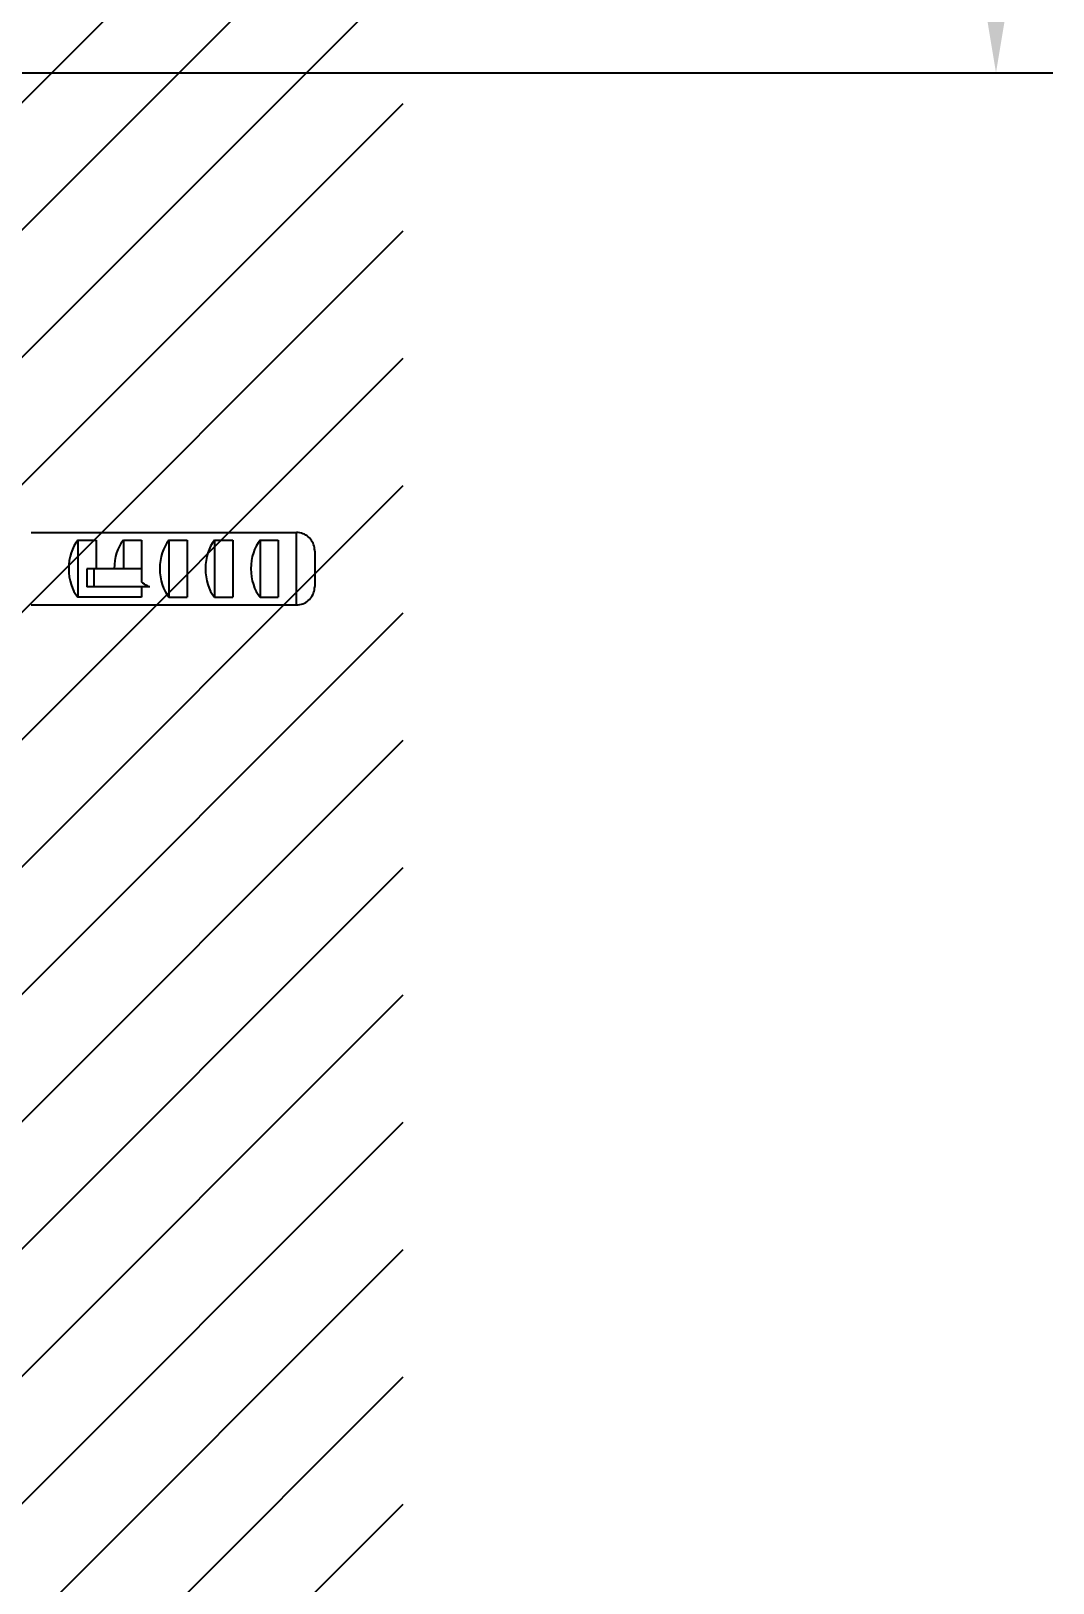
# Model space of a CAD drawing. Header units: millimetres. Extents: x 1236 to 1656, y -100 to 494.
# Drawn here: x 1577.24 to 1599.67, y 106.64 to 140.67 of the extents above; entities that cross this region are included whole.
import ezdxf

# ---------------------------------------------------------------- set-up
doc = ezdxf.new("R2010")
doc.units = ezdxf.units.MM
doc.header["$LTSCALE"] = 0.1
doc.layers.add('DIM', color=3, linetype='Continuous')
doc.layers.add('hatch', color=2, linetype='Continuous')
doc.styles.get("Standard").update_dxf_attribs({"font": 'arial.ttf'})
doc.dimstyles.new('ISO-25', dxfattribs={"dimtxt": 2.5, "dimasz": 2.5, "dimexe": 1.25, "dimexo": 0.625, "dimtad": 1, "dimlfac": 5, "dimtxsty": 'Standard', "dimcen": 2.5, "dimadec": 0, "dimazin": 0, "dimtfac": 1, "dimtmove": 0, "dimatfit": 3, "dimfxl": 0, "dimarcsym": 0})

# ---------------------------------------------------------------- blocks, each defined once
blk = doc.blocks.new('*D59')
at = {"layer": 'Defpoints', "color": 0}
for p in [(1575.363, 163.521), (1598.415, 163.521), (1575.363, 139.759)]:
    blk.add_point(p, dxfattribs=at)
at = {"layer": 'DIM', "color": 0, "lineweight": -2}
for p, q in [((1575.988, 163.521), (1599.665, 163.521)), ((1598.415, 142.259), (1598.415, 161.021)), ((1575.988, 139.759), (1599.665, 139.759))]:
    blk.add_line(p, q, dxfattribs=at)
at = {"layer": 'DIM', "color": 0}
for points in [[(1597.999, 161.021), (1598.832, 161.021), (1598.415, 163.521)], [(1597.999, 142.259), (1598.832, 142.259), (1598.415, 139.759)]]:
    blk.add_solid(points, dxfattribs=at)
at = {"layer": 'DIM', "color": 0, "insert": (1596.151, 151.64), "char_height": 2.5, "attachment_point": 5, "rotation": 90}
blk.add_mtext('(119)', dxfattribs=at)

msp = doc.modelspace()

# ---------------------------------------------------------------- hatches: boundary and pattern name
at = {"layer": 'hatch'}
h = msp.add_hatch(dxfattribs=at)
h.set_pattern_fill('ANSI31', color=256, scale=0.622055)
h.set_pattern_definition([(45, (944.8059, -29.4733), (-1.3965525, 1.3965525), [])])
edge = h.paths.add_edge_path()
edge.add_line((1585.401, 439.4077), (1575.3631, 439.4077))
edge.add_line((1575.3631, 439.4077), (1575.3631, 158.4212))
edge.add_line((1575.3631, 158.4212), (1575.3698, 158.4195))
edge.add_spline(control_points=[(1575.3698, 158.4195), (1575.4161, 158.4083), (1575.4978, 158.3952), (1575.6105, 158.3952), (1575.6749, 158.4033), (1575.7045, 158.4086)], knot_values=[0, 0, 0, 0, 0.4237752, 0.7322165, 1, 1, 1, 1], degree=3, periodic=0)
edge.add_line((1575.4029, 158.4149), (1575.7363, 158.4149))
edge.add_arc((1575.5498, 159.2689), 0.8741, 280.19055, 282.31636, ccw=False)
edge.add_spline(control_points=[(1575.7045, 158.4086), (1575.6749, 158.4033), (1575.6105, 158.3952), (1575.4978, 158.3952), (1575.4161, 158.4083), (1575.3698, 158.4195)], knot_values=[0, 0, 0, 0, 0.2677835, 0.5762248, 1, 1, 1, 1], degree=3, periodic=0)
edge.add_line((1575.3631, 158.3835), (1575.3631, 156.8274))
edge.add_line((1575.3631, 156.8274), (1575.4029, 156.8274))
edge.add_spline(control_points=[(1575.7045, 156.8338), (1575.6749, 156.8391), (1575.6105, 156.8471), (1575.4978, 156.8471), (1575.4161, 156.834), (1575.3698, 156.8228)], knot_values=[0, 0, 0, 0, 0.2677887, 0.5762346, 1, 1, 1, 1], degree=3, periodic=0)
edge.add_line((1576.615, 156.9967), (1576.7631, 156.9967))
edge.add_ellipse((1577.0964, 157.6212), major_axis=(0, -0.8), ratio=0.6666667, start_angle=218.68219, end_angle=321.31781, ccw=False)
edge.add_line((1576.3089, 158.4149), (1575.4029, 158.4149))
edge.add_spline(control_points=[(1575.3698, 158.4195), (1575.4161, 158.4083), (1575.4978, 158.3952), (1575.6105, 158.3952), (1575.6749, 158.4033), (1575.7045, 158.4086)], knot_values=[0, 0, 0, 0, 0.4237752, 0.7322165, 1, 1, 1, 1], degree=3, periodic=0)
edge.add_arc((1575.5498, 159.2689), 0.8741, 280.19055, 282.31636)
edge.add_line((1575.7363, 158.4149), (1581.9632, 158.4149))
edge.add_line((1581.9632, 158.4149), (1581.9632, 156.8274))
edge.add_line((1581.9632, 156.8274), (1575.4029, 156.8274))
edge.add_spline(control_points=[(1575.7045, 156.8338), (1575.6749, 156.8391), (1575.6105, 156.8471), (1575.4978, 156.8471), (1575.4161, 156.834), (1575.3698, 156.8228)], knot_values=[0, 0, 0, 0, 0.2677887, 0.5762346, 1, 1, 1, 1], degree=3, periodic=0)
edge.add_line((1575.3698, 156.8228), (1575.3631, 156.8212))
edge.add_line((1575.3631, 156.8212), (1575.3631, 146.4209))
edge.add_line((1575.3631, 146.4209), (1575.3698, 146.4193))
edge.add_spline(control_points=[(1575.3698, 146.4193), (1575.4161, 146.4081), (1575.4978, 146.3949), (1575.6105, 146.3949), (1575.6749, 146.403), (1575.7045, 146.4083)], knot_values=[0, 0, 0, 0, 0.4237752, 0.7322165, 1, 1, 1, 1], degree=3, periodic=0)
edge.add_line((1575.4029, 146.4147), (1575.7363, 146.4147))
edge.add_arc((1575.5498, 147.2687), 0.8741, 280.19055, 282.31636, ccw=False)
edge.add_spline(control_points=[(1575.7045, 146.4083), (1575.6749, 146.403), (1575.6105, 146.3949), (1575.4978, 146.3949), (1575.4161, 146.4081), (1575.3698, 146.4193)], knot_values=[0, 0, 0, 0, 0.2677835, 0.5762248, 1, 1, 1, 1], degree=3, periodic=0)
edge.add_line((1575.3631, 146.3832), (1575.3631, 144.8272))
edge.add_line((1575.3631, 144.8272), (1575.4029, 144.8272))
edge.add_spline(control_points=[(1575.7045, 144.8335), (1575.6749, 144.8388), (1575.6105, 144.8469), (1575.4978, 144.8469), (1575.4161, 144.8338), (1575.3698, 144.8226)], knot_values=[0, 0, 0, 0, 0.2677887, 0.5762346, 1, 1, 1, 1], degree=3, periodic=0)
edge.add_line((1576.615, 144.9964), (1576.7631, 144.9964))
edge.add_ellipse((1577.0964, 145.6209), major_axis=(0, -0.8), ratio=0.6666667, start_angle=218.68219, end_angle=321.31781, ccw=False)
edge.add_line((1576.3089, 146.4147), (1575.4029, 146.4147))
edge.add_spline(control_points=[(1575.3698, 146.4193), (1575.4161, 146.4081), (1575.4978, 146.3949), (1575.6105, 146.3949), (1575.6749, 146.403), (1575.7045, 146.4083)], knot_values=[0, 0, 0, 0, 0.4237752, 0.7322165, 1, 1, 1, 1], degree=3, periodic=0)
edge.add_arc((1575.5498, 147.2687), 0.8741, 280.19055, 282.31636)
edge.add_line((1575.7363, 146.4147), (1581.9632, 146.4147))
edge.add_line((1581.9632, 146.4147), (1581.9632, 144.8272))
edge.add_line((1581.9632, 144.8272), (1575.4029, 144.8272))
edge.add_spline(control_points=[(1575.7045, 144.8335), (1575.6749, 144.8388), (1575.6105, 144.8469), (1575.4978, 144.8469), (1575.4161, 144.8338), (1575.3698, 144.8226)], knot_values=[0, 0, 0, 0, 0.2677887, 0.5762346, 1, 1, 1, 1], degree=3, periodic=0)
edge.add_line((1575.3698, 144.8226), (1575.3631, 144.8209))
edge.add_line((1575.3631, 144.8209), (1575.3631, -43.8302))
edge.add_line((1575.3631, -43.8302), (1585.401, -43.8302))
edge.add_line((1585.401, -43.8302), (1585.401, 439.4077))

# ---------------------------------------------------------------- linework, layer by layer
for p, q in [((1577.2363, 129.6742), (1583.0632, 129.6742)), ((1578.2631, 129.505), (1578.2631, 128.256)), ((1578.2631, 129.505), (1578.6631, 129.505)), ((1578.6631, 129.505), (1578.6631, 128.8805)), ((1579.2631, 129.505), (1579.2631, 128.8805)), ((1579.2631, 129.505), (1579.6631, 129.505)), ((1579.6631, 129.505), (1579.6631, 128.8805)), ((1580.2631, 129.505), (1580.2631, 128.256)), ((1580.2631, 129.505), (1580.6631, 129.505)), ((1580.6631, 129.505), (1580.6631, 128.256)), ((1581.2631, 129.505), (1581.2631, 128.256)), ((1581.2631, 129.505), (1581.6631, 129.505)), ((1581.6631, 129.505), (1581.6631, 128.256)), ((1582.2632, 129.505), (1582.2632, 128.256)), ((1582.2632, 129.505), (1582.6632, 129.505)), ((1582.6632, 129.505), (1582.6632, 128.256)), ((1583.0632, 128.0868), (1583.0632, 129.6742)), ((1583.4632, 129.2678), (1583.4632, 128.4932)), ((1578.4645, 128.8805), (1578.4645, 128.4805)), ((1579.6631, 128.8805), (1578.4645, 128.8805)), ((1578.6142, 128.8805), (1578.6142, 128.4805)), ((1579.6631, 128.8805), (1579.6631, 128.5891)), ((1579.8418, 128.4805), (1578.4645, 128.4805)), ((1579.6631, 128.4805), (1579.6631, 128.256)), ((1577.2363, 128.0868), (1583.0632, 128.0868)), ((1579.6631, 128.256), (1578.2631, 128.256)), ((1580.2631, 128.256), (1580.6631, 128.256)), ((1581.2631, 128.256), (1581.6631, 128.256)), ((1582.2632, 128.256), (1582.6632, 128.256))]:
    msp.add_line(p, q)
for centre, radius, start, end in [((1583.0631, 129.2772), 0.3971, 84.28983, 89.99344), ((1583.0401, 129.2678), 0.4231, 359.99901, 5.44425), ((1583.0401, 128.4932), 0.4231, 354.55575, 0.00099), ((1583.0631, 128.4838), 0.3971, 270.00656, 275.71017)]:
    msp.add_arc(centre, radius, start, end)
for centre, start_param, end_param in [((1578.5964, 128.8805), 3.8167242, 5.6080538), ((1579.5964, 128.8805), -2.4664611, -1.5707963), ((1580.5965, 128.8805), 3.8167242, 5.6080538), ((1581.5965, 128.8805), 3.8167242, 5.6080538), ((1582.5965, 128.8805), 3.8167242, 5.6080538)]:
    msp.add_ellipse(centre, major_axis=(0, -0.8), ratio=0.6666667, start_param=start_param, end_param=end_param)
for points, knots in [([(1583.4613, 129.3079), (1583.4569, 129.3537), (1583.4328, 129.4445), (1583.3531, 129.5603), (1583.239, 129.6423), (1583.1483, 129.6677), (1583.1026, 129.6723)], [0, 0, 0, 0, 0.2500554, 0.500045, 0.7500121, 1, 1, 1, 1]), ([(1579.8418, 128.4805), (1579.8257, 128.4875), (1579.7625, 128.5171), (1579.7029, 128.5551), (1579.6631, 128.5891)], [0, 0, 0, 0, 0.2510721, 1, 1, 1, 1]), ([(1583.1026, 128.0887), (1583.1483, 128.0933), (1583.239, 128.1187), (1583.3531, 128.2007), (1583.4328, 128.3165), (1583.4569, 128.4073), (1583.4613, 128.453)], [0, 0, 0, 0, 0.2499879, 0.499955, 0.7499446, 1, 1, 1, 1])]:
    msp.add_open_spline(points, degree=3, knots=knots)

# ---------------------------------------------------------------- dimensions: what is measured, and where the dimension line sits
at = {"layer": 'DIM'}
dim = msp.add_linear_dim(base=(1598.4153, 163.5213), p1=(1575.363, 139.7587), p2=(1575.3631, 163.5213), angle=90, text='(119)', dimstyle='ISO-25', dxfattribs=at)
dim.commit()
dim.dimension.update_dxf_attribs({"geometry": '*D59', "text_midpoint": (1596.1514, 151.64)})

doc.saveas('drawing.dxf')
